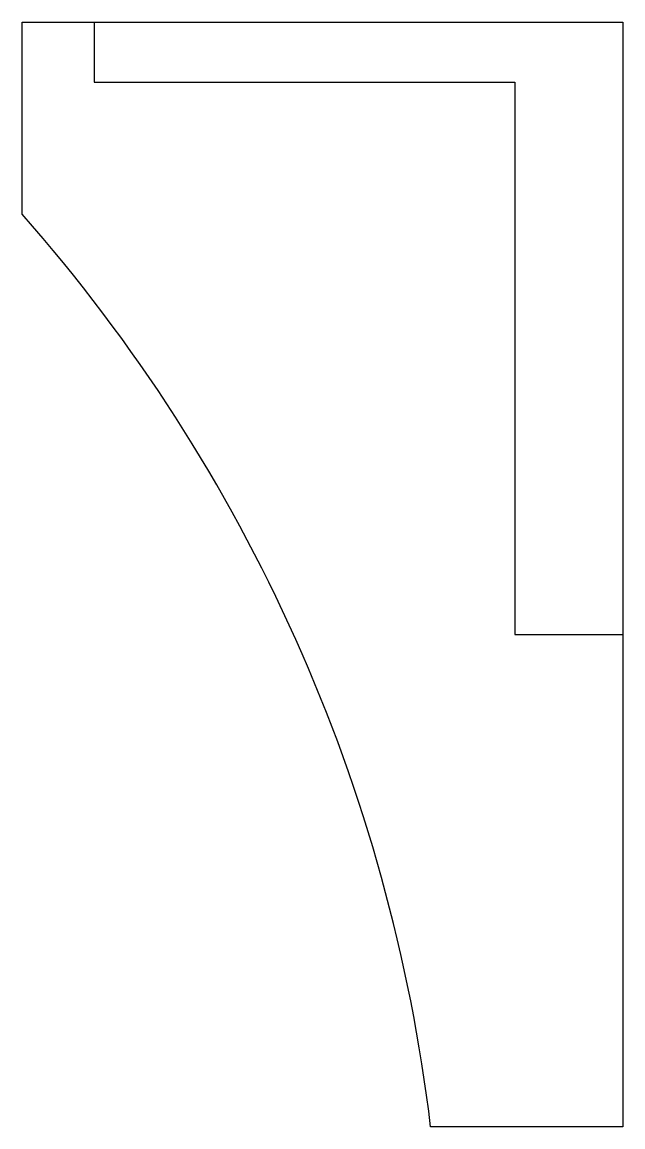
# Model space of a CAD drawing. Header units: inches. Extents: x 43.12 to 46.25, y -5.75 to 0.
import ezdxf

# ---------------------------------------------------------------- set-up
doc = ezdxf.new("R2010")
doc.units = ezdxf.units.IN
doc.layers.get('0').update_dxf_attribs({"linetype": 'CONTINUOUS'})

msp = doc.modelspace()

# ---------------------------------------------------------------- linework, layer by layer
for p, q in [((43.125, -1), (43.125, 0)), ((43.125, 0), (43.5, 0)), ((43.5, 0), (46.25, 0)), ((46.25, 0), (46.25, -3.1875)), ((43.5, 0), (43.5, -0.3125)), ((43.5, -0.3125), (45.6875, -0.3125)), ((45.6875, -0.3125), (45.6875, -3.1875)), ((45.6875, -3.1875), (46.25, -3.1875)), ((46.25, -3.1875), (46.25, -5.75)), ((46.25, -5.75), (45.25, -5.75))]:
    msp.add_line(p, q)
msp.add_arc((36.5616, -6.7866), 8.75, 6.80359, 41.40088)

doc.saveas('drawing.dxf')
